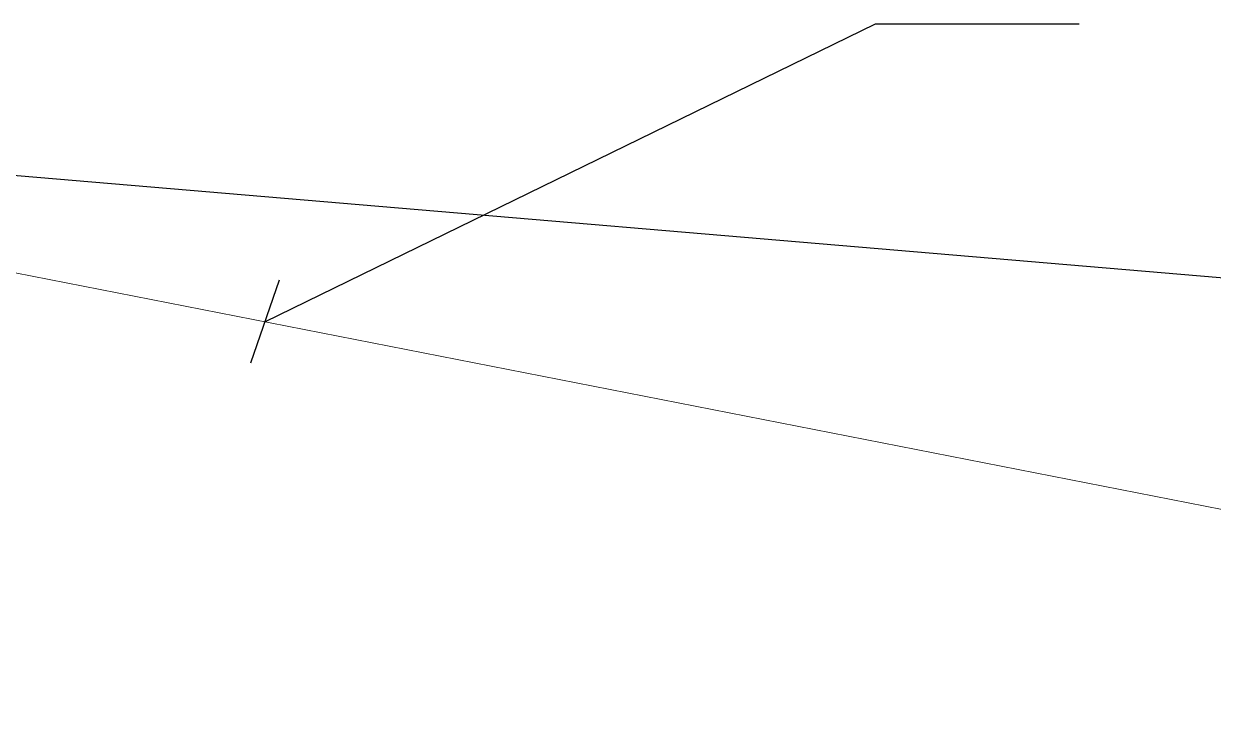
# Model space of a CAD drawing. Header units: metres. Extents: x 1610 to 5629, y 732 to 3974.
# Drawn here: x 1810.008 to 1813.447, y 901.991 to 903.995 of the extents above; entities that cross this region are included whole.
import ezdxf

# ---------------------------------------------------------------- set-up
doc = ezdxf.new("R2010")
doc.units = ezdxf.units.M
doc.header["$MEASUREMENT"] = 0
doc.layers.get('0').update_dxf_attribs({"lineweight": 0})
doc.styles.get("Standard").update_dxf_attribs({"font": 'verdana.ttf', "height": 0.23})
doc.styles.add('STYLE2', font='romant.shx', dxfattribs={"width": 0.8, "height": 4})
doc.dimstyles.get("Standard").update_dxf_attribs({"dimscale": 0, "dimtxt": 0.18, "dimasz": 0.18, "dimexe": 0.18, "dimexo": 0.0625, "dimgap": 0.09, "dimtad": 1, "dimtoh": 1, "dimzin": 0, "dimdsep": 46, "dimtxsty": 'Standard', "dimblk": 'OBLIQUE', "dimcen": 0.09, "dimse1": 1, "dimse2": 1, "dimadec": 0, "dimazin": 0, "dimtfac": 1, "dimtofl": 0, "dimtmove": 0, "dimatfit": 3, "dimldrblk": 'OBLIQUE', "dimfxl": 0, "dimtolj": 1, "dimtzin": 0, "dimarcsym": 0})

# ---------------------------------------------------------------- blocks, each defined once
blk = doc.blocks.new('_Oblique')
at = {"color": 0, "linetype": 'ByBlock', "lineweight": -2}
blk.add_line((-0.5, -0.5), (0.5, 0.5), dxfattribs=at)

msp = doc.modelspace()

# ---------------------------------------------------------------- linework, layer by layer
at = {"color": 7}
msp.add_line((1806.6584, 903.9277), (1816.5201, 901.9914), dxfattribs=at)
msp.add_line((1806.6584, 903.9277), (1816.5201, 901.9914), dxfattribs=at)

# ---------------------------------------------------------------- leaders
at = {"color": 7, "ltscale": 0.25}
msp.add_leader([(1810.7052, 903.1331), (1812.4711, 903.9954), (1813.0597, 903.9954)], dimstyle='Standard', override={"dimscale": 1, "dimtxt": 0.24, "dimgap": 0, "dimtad": 0, "dimtxsty": 'STYLE2'}, dxfattribs=at)
at = {"color": 7}
msp.add_leader([(1808.9532, 903.6436, -98.4836), (1814.2064, 903.1988, -98.4836), (1816.1077, 903.1995, -98.4836)], dimstyle='Standard', override={"dimscale": 1, "dimtxt": 0.5, "dimgap": 0, "dimtad": 0, "dimtxsty": 'STYLE2'}, dxfattribs=at)

doc.saveas('drawing.dxf')
